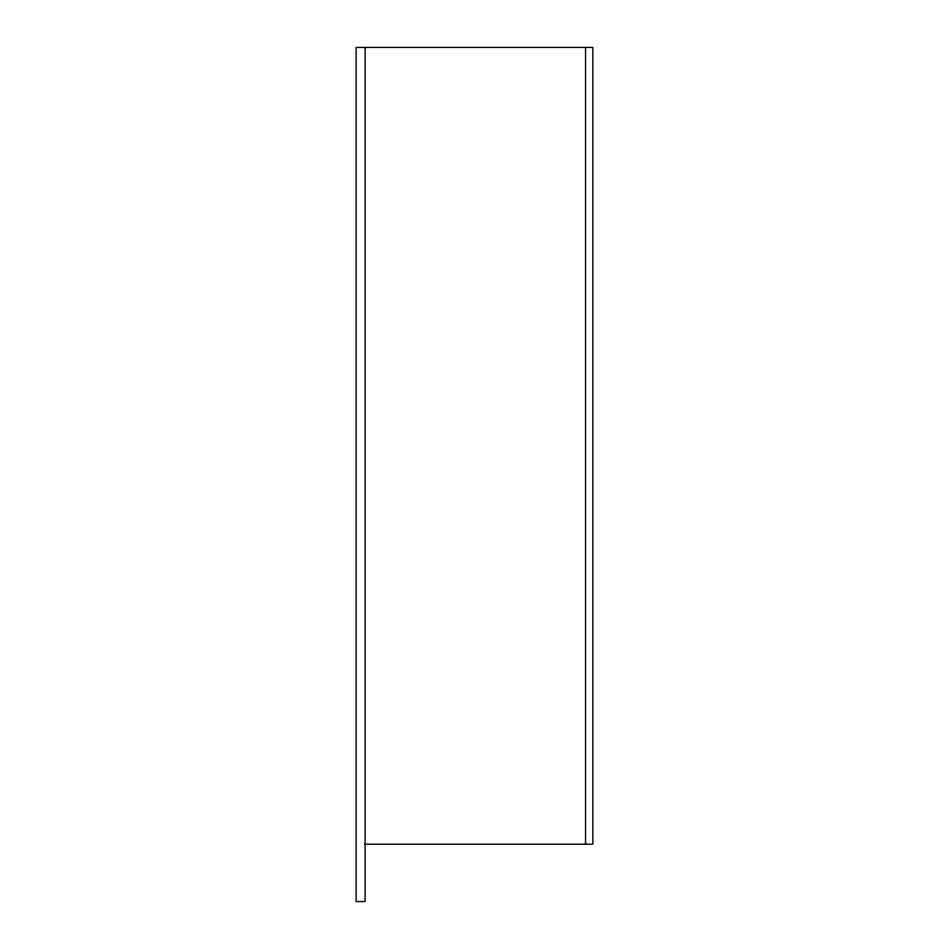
<?xml version="1.0" encoding="UTF-8"?>
<svg xmlns="http://www.w3.org/2000/svg" width="949" height="949" viewBox="0 0 949 949"><rect width="100%" height="100%" fill="white"/><g stroke="black" fill="none" stroke-linecap="round" stroke-linejoin="round"><path stroke-width="1.42" d="M365.092 844.207L592.852 844.207L592.852 47.45L356.148 47.45L356.148 901.55L365.092 901.55L365.092 47.45M585.533 47.45L585.533 844.207"/></g></svg>
